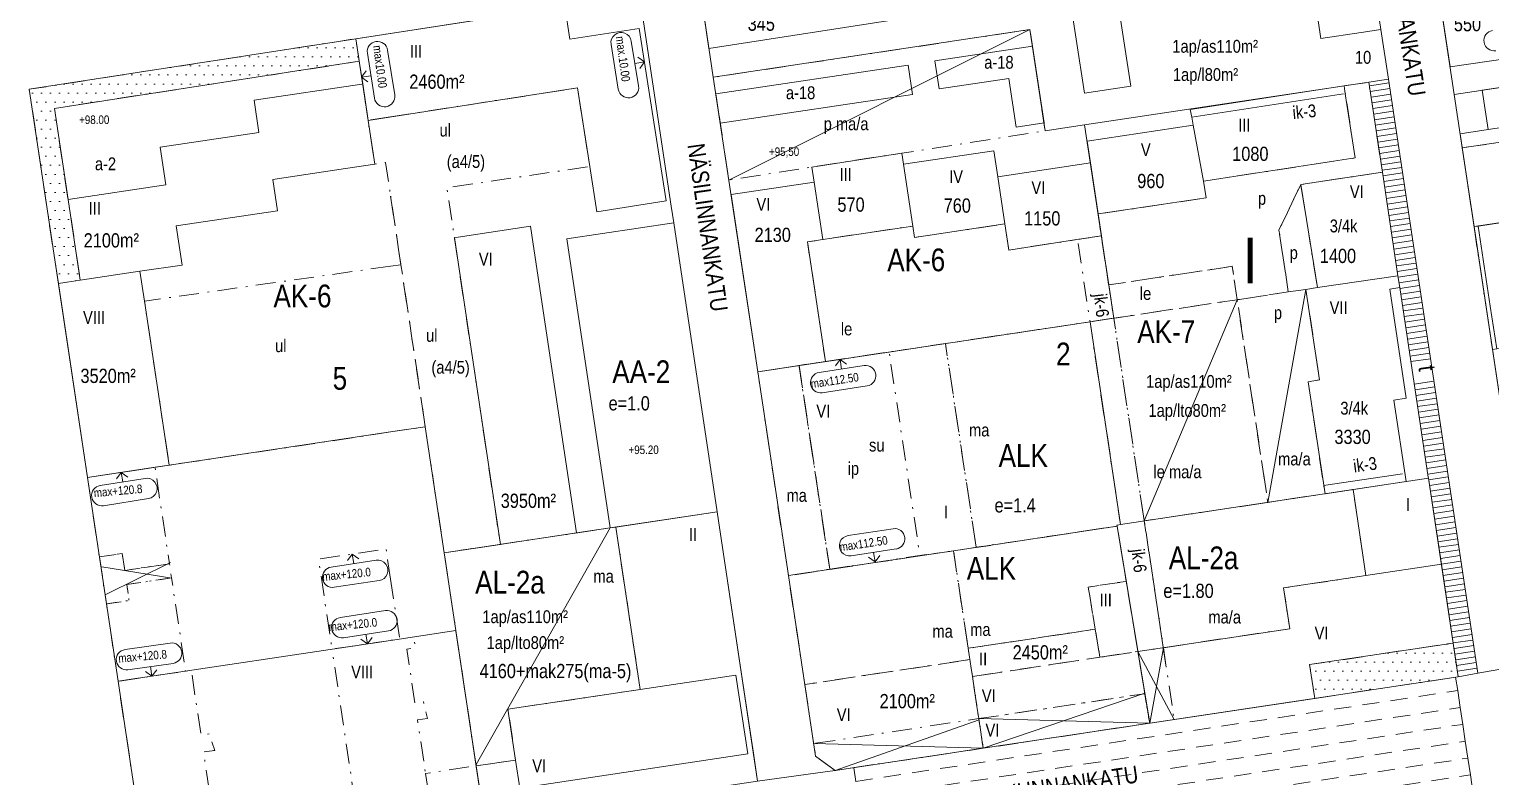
# Model space of a CAD drawing. Header units: metres. Extents: x 24485995 to 24488038, y 6819999 to 6822001.
# Drawn here: x 24486758.3 to 24487015, y 6821278.4 to 6821409.8 of the extents above; entities that cross this region are included whole.
import ezdxf

# ---------------------------------------------------------------- set-up
doc = ezdxf.new("R2010")
doc.units = ezdxf.units.M
for name, pattern in [('k10020', [0]), ('k10040', [10.3, 3.5, -1.5, 0.3, -1.5, 3.5]), ('k10050', [8, 3, -2, 3]), ('K10271', [0]), ('k10400', [0]), ('k10630.1', [0])]:
    doc.linetypes.add(name, pattern=pattern)
for name, color, linetype, lineweight in [('AK_AsemakaavaTeksti_Kadun_puistonnimi', 7, 'Continuous', 0), ('AK_AsemakaavaTeksti_Kaupunginosan_nimi', 7, 'Continuous', 0), ('AK_AsemakaavaTeksti_Korttelinumero', 7, 'Continuous', 0), ('AK_AsemakaavaViiva_Kaupunginosan_raja', 7, 'Continuous', 0), ('AK_Kaavamerkinta_Kayttotarkoitusalue', 7, 'Continuous', 0), ('AK_KayttotarkoitusViiva', 7, 'Continuous', 0), ('AK_LiikennointiTeksti_Autopaikkamerkinta_m2', 7, 'Continuous', 0), ('AK_LiikennointiViiva_Ajoneuvoliittymakielto', 7, 'Continuous', 0), ('AK_LiikennointiViiva_Polkuviivoitus', 7, 'Continuous', 0), ('AK_MuuAsemakaavaTeksti_Alueenosan_kayttotarkoitus', 7, 'Continuous', 0), ('AK_MuuAsemakaavaTeksti_Erityismaarays', 7, 'Continuous', 0), ('AK_MuuAsemakaavaViiva_alueenosan_raja', 7, 'Continuous', 0), ('AK_MuuAsemakaavaViiva_Ohj_alueenosan_raja', 7, 'Continuous', 0), ('AK_Poistettava_merkintä', 7, 'Continuous', 0), ('AK_RakennusalaTeksti_Kerrosala_tai_luku', 7, 'Continuous', 0), ('AK_RakennusalaTeksti_Rakennusoikeus', 7, 'Continuous', 0), ('AK_RakennusalaTeksti_Tehokkuusluku', 7, 'Continuous', 0), ('AK_RakennusalaViiva_Maanalaisen_tilan_viiva', 7, 'Continuous', 0), ('AK_RakennusalaViiva_Rakennusalan_raja__I_', 7, 'Continuous', 0), ('AK_RakentaminenTeksti_Korkeusmerkinta', 7, 'Continuous', 0), ('AK_RakentaminenTeksti_Korkeusmerkinta_ja_soikio_ja_nuoli', 7, 'Continuous', 0), ('AK_RakentaminenTeksti_Rakentamismaarays', 7, 'Continuous', 0), ('AK_RakentaminenViiva_dB_yms_aaltoviiva', 7, 'Continuous', 0), ('AK_RakentaminenViiva_Kulkuaukko', 7, 'Continuous', 0), ('AK_Tontti_Sitova', 7, 'Continuous', 0), ('AK_Tonttinumero', 7, 'Continuous', 0), ('AK_YmparistoAlue_Istutettava_alue', 7, 'Continuous', 0), ('AK_YmparistoViiva_Aita', 7, 'Continuous', 0)]:
    doc.layers.add(name, color=color, linetype=linetype, lineweight=lineweight)
doc.styles.add('ArialNarrow', font='ARIALN.TTF')

msp = doc.modelspace()

# ---------------------------------------------------------------- hatches: boundary and pattern name
at = {"layer": 'AK_YmparistoAlue_Istutettava_alue', "linetype": 'Continuous', "lineweight": 0}
h = msp.add_hatch(dxfattribs=at)
h.set_pattern_fill('DOTS', style=0)
h.paths.add_polyline_path([(24486767.27, 6821365.73), (24486765.15, 6821379.88), (24486762.74, 6821395.91), (24486816.29, 6821404.18), (24486815.68, 6821408.14), (24486758.32, 6821399.27), (24486758.91, 6821395.31), (24486762.99, 6821368.12), (24486763.43, 6821365.16)], flags=0)
h = msp.add_hatch(dxfattribs=at)
h.set_pattern_fill('DOTS', style=0)
h.paths.add_polyline_path([(24487009.31, 6821296.03), (24487008.42, 6821301.95), (24486995.17, 6821299.96), (24486983.2, 6821298.15), (24486984.09, 6821292.23), (24486985.52, 6821292.45), (24487008.85, 6821295.96)], flags=0)

# ---------------------------------------------------------------- linework, layer by layer
at = {"layer": 'AK_AsemakaavaViiva_Kaupunginosan_raja', "linetype": 'k10020', "lineweight": 9, "flags": 128}
for points in [[(24486955.11, 6821287.87), (24487009.31, 6821296.02), (24487012.75, 6821296.63), (24487028.52, 6821299.4)], [(24486955.11, 6821287.87), (24486925.87, 6821283.46)], [(24486925.87, 6821283.46), (24486899.85, 6821279.55)], [(24486886.25, 6821277.67), (24486896.83, 6821279.13)], [(24486896.83, 6821279.13), (24486899.85, 6821279.55)]]:
    msp.add_lwpolyline(points, dxfattribs=at)
at = {"layer": 'AK_KayttotarkoitusViiva', "linetype": 'Continuous', "lineweight": 20, "flags": 128}
for points in [[(24487008.58, 6821398.36), (24487002.51, 6821438.77)], [(24486997.06, 6821401.03), (24486995.74, 6821409.77), (24486991.91, 6821435.28)], [(24486768.55, 6821331.05), (24486762.99, 6821368.12), (24486758.32, 6821399.26), (24486815.68, 6821408.14), (24486821.79, 6821409.08), (24486865.52, 6821415.84), (24486871.09, 6821378.75), (24486871.53, 6821375.78)], [(24486876.08, 6821417.3), (24486878.47, 6821401.38)], [(24487084.18, 6821414.47), (24487038.67, 6821407.74), (24487039.41, 6821402.99), (24487008.58, 6821398.36)], [(24486943.69, 6821393), (24486936.76, 6821391.95), (24486934.09, 6821409.75), (24486878.47, 6821401.38)], [(24486878.47, 6821401.38), (24486886.27, 6821349.61)], [(24486993.6, 6821400.51), (24486943.69, 6821393)], [(24486997.06, 6821401.03), (24486993.6, 6821400.51)], [(24486993.6, 6821400.51), (24486995.98, 6821384.69), (24486998.72, 6821366.46), (24486998.92, 6821365.08), (24486999.03, 6821364.41), (24487004.03, 6821331.11), (24487004.06, 6821330.92)], [(24487012.75, 6821296.63), (24486997.06, 6821401.03)], [(24487028.52, 6821299.4), (24487022.84, 6821303.57), (24487014.19, 6821361.05), (24487008.58, 6821398.36)], [(24486943.69, 6821393), (24486948.8, 6821359.03), (24486944.63, 6821358.4)], [(24486871.53, 6821375.78), (24486852.74, 6821372.96), (24486860.36, 6821322.18)], [(24486871.53, 6821375.78), (24486879.15, 6821325)], [(24486886.27, 6821349.61), (24486944.63, 6821358.4)], [(24486944.63, 6821358.4), (24486949.99, 6821322.78)], [(24486891.66, 6821313.8), (24486886.27, 6821349.61)], [(24486768.55, 6821331.05), (24486821.79, 6821339.04), (24486827.87, 6821339.95), (24486831.2, 6821317.81)], [(24486773.92, 6821295.23), (24486768.55, 6821331.05)], [(24487004.06, 6821330.92), (24486949.99, 6821322.78)], [(24487004.06, 6821330.92), (24487009.31, 6821296.02)], [(24486838.3, 6821270.48), (24486886.25, 6821277.67), (24486879.15, 6821325)], [(24486879.15, 6821325), (24486860.36, 6821322.18)], [(24486949.99, 6821322.78), (24486949.38, 6821322.69), (24486949.41, 6821322.49)], [(24486860.36, 6821322.18), (24486831.2, 6821317.81)], [(24486891.66, 6821313.8), (24486920.65, 6821318.16), (24486949.41, 6821322.49)], [(24486949.41, 6821322.49), (24486955.11, 6821287.87)], [(24486833.25, 6821304.13), (24486831.2, 6821317.81)], [(24486891.66, 6821313.8), (24486896.43, 6821282.07), (24486899.85, 6821279.55), (24486925.87, 6821283.46), (24486955.11, 6821287.87)], [(24486773.92, 6821295.23), (24486821.79, 6821302.41), (24486833.25, 6821304.13)], [(24486838.3, 6821270.48), (24486833.25, 6821304.13)], [(24486773.92, 6821295.23), (24486778.97, 6821261.58), (24486821.79, 6821268), (24486838.3, 6821270.48)], [(24486955.11, 6821287.87), (24487009.31, 6821296.02)], [(24487009.31, 6821296.02), (24487012.75, 6821296.63)]]:
    msp.add_lwpolyline(points, dxfattribs=at)
at = {"layer": 'AK_LiikennointiViiva_Ajoneuvoliittymakielto', "linetype": 'k10630.1', "lineweight": 5, "flags": 128}
msp.add_lwpolyline([(24487009.63, 6821391.44), (24487022.84, 6821303.57), (24487028.52, 6821299.4)], dxfattribs=at)
at = {"layer": 'AK_LiikennointiViiva_Polkuviivoitus', "linetype": 'Continuous', "lineweight": 0, "flags": 128}
for points in [[(24486993.7, 6821399.86), (24486997.16, 6821400.38)], [(24486993.84, 6821398.87), (24486997.3, 6821399.39)], [(24486993.99, 6821397.88), (24486997.45, 6821398.4)], [(24486994.14, 6821396.89), (24486997.6, 6821397.41)], [(24486994.29, 6821395.9), (24486997.75, 6821396.42)], [(24486994.44, 6821394.91), (24486997.9, 6821395.43)], [(24486994.59, 6821393.92), (24486998.05, 6821394.44)], [(24486994.74, 6821392.94), (24486998.2, 6821393.46)], [(24486994.89, 6821391.95), (24486998.35, 6821392.47)], [(24486995.03, 6821390.96), (24486998.49, 6821391.48)], [(24486995.18, 6821389.97), (24486998.64, 6821390.49)], [(24486995.33, 6821388.98), (24486998.79, 6821389.5)], [(24486995.48, 6821387.99), (24486998.94, 6821388.51)], [(24486995.63, 6821387), (24486999.09, 6821387.52)], [(24486995.78, 6821386.01), (24486999.24, 6821386.53)], [(24486995.93, 6821385.02), (24486999.39, 6821385.54)], [(24486996.08, 6821384.04), (24486999.54, 6821384.56)], [(24486996.22, 6821383.05), (24486999.68, 6821383.57)], [(24486996.37, 6821382.06), (24486999.83, 6821382.58)], [(24486996.52, 6821381.07), (24486999.98, 6821381.59)], [(24486996.67, 6821380.08), (24487000.13, 6821380.6)], [(24486996.82, 6821379.09), (24487000.28, 6821379.61)], [(24486996.97, 6821378.1), (24487000.43, 6821378.62)], [(24486997.12, 6821377.11), (24487000.58, 6821377.63)], [(24486997.26, 6821376.12), (24487000.72, 6821376.64)], [(24486997.41, 6821375.14), (24487000.87, 6821375.66)], [(24486997.56, 6821374.15), (24487001.02, 6821374.67)], [(24486997.71, 6821373.16), (24487001.17, 6821373.68)], [(24486997.86, 6821372.17), (24487001.32, 6821372.69)], [(24486998.01, 6821371.18), (24487001.47, 6821371.7)], [(24486998.16, 6821370.19), (24487001.62, 6821370.71)], [(24486998.31, 6821369.2), (24487001.77, 6821369.72)], [(24486998.45, 6821368.21), (24487001.91, 6821368.73)], [(24486998.6, 6821367.22), (24487002.06, 6821367.74)], [(24486998.75, 6821366.24), (24487002.21, 6821366.76)], [(24486998.9, 6821365.25), (24487002.36, 6821365.77)], [(24486999.05, 6821364.26), (24487002.51, 6821364.78)], [(24486999.2, 6821363.27), (24487002.66, 6821363.79)], [(24486999.35, 6821362.28), (24487002.81, 6821362.8)], [(24486999.5, 6821361.29), (24487002.95, 6821361.81)], [(24486999.64, 6821360.3), (24487003.1, 6821360.82)], [(24486999.79, 6821359.31), (24487003.25, 6821359.83)], [(24486999.94, 6821358.32), (24487003.4, 6821358.84)], [(24487000.09, 6821357.34), (24487003.55, 6821357.86)], [(24487000.24, 6821356.35), (24487003.7, 6821356.87)], [(24487000.39, 6821355.36), (24487003.85, 6821355.88)], [(24487000.54, 6821354.37), (24487004, 6821354.89)], [(24487000.68, 6821353.38), (24487004.14, 6821353.9)], [(24487000.83, 6821352.39), (24487004.29, 6821352.91)], [(24487000.98, 6821351.4), (24487004.44, 6821351.92)], [(24487001.58, 6821347.45), (24487005.04, 6821347.97)], [(24487001.73, 6821346.46), (24487005.19, 6821346.98)], [(24487001.87, 6821345.47), (24487005.33, 6821345.99)], [(24487002.02, 6821344.48), (24487005.48, 6821345)], [(24487002.17, 6821343.49), (24487005.63, 6821344.01)], [(24487002.32, 6821342.5), (24487005.78, 6821343.02)], [(24487002.47, 6821341.51), (24487005.93, 6821342.03)], [(24487002.62, 6821340.52), (24487006.08, 6821341.04)], [(24487002.77, 6821339.54), (24487006.23, 6821340.06)], [(24487002.92, 6821338.55), (24487006.37, 6821339.07)], [(24487003.06, 6821337.56), (24487006.52, 6821338.08)], [(24487003.21, 6821336.57), (24487006.67, 6821337.09)], [(24487003.36, 6821335.58), (24487006.82, 6821336.1)], [(24487003.51, 6821334.59), (24487006.97, 6821335.11)], [(24487003.66, 6821333.6), (24487007.12, 6821334.12)], [(24487003.81, 6821332.61), (24487007.27, 6821333.13)], [(24487003.96, 6821331.62), (24487007.42, 6821332.14)], [(24487004.1, 6821330.63), (24487007.56, 6821331.16)], [(24487004.25, 6821329.65), (24487007.71, 6821330.17)], [(24487004.4, 6821328.66), (24487007.86, 6821329.18)], [(24487004.55, 6821327.67), (24487008.01, 6821328.19)], [(24487004.7, 6821326.68), (24487008.16, 6821327.2)], [(24487004.85, 6821325.69), (24487008.31, 6821326.21)], [(24487005, 6821324.7), (24487008.46, 6821325.22)], [(24487005.15, 6821323.71), (24487008.6, 6821324.23)], [(24487005.29, 6821322.72), (24487008.75, 6821323.24)], [(24487005.44, 6821321.74), (24487008.9, 6821322.26)], [(24487005.59, 6821320.75), (24487009.05, 6821321.27)], [(24487005.74, 6821319.76), (24487009.2, 6821320.28)], [(24487005.89, 6821318.77), (24487009.35, 6821319.29)], [(24487006.04, 6821317.78), (24487009.5, 6821318.3)], [(24487006.19, 6821316.79), (24487009.65, 6821317.31)], [(24487006.34, 6821315.8), (24487009.79, 6821316.32)], [(24487006.48, 6821314.81), (24487009.94, 6821315.33)], [(24487006.63, 6821313.82), (24487010.09, 6821314.34)], [(24487006.78, 6821312.84), (24487010.24, 6821313.36)], [(24487006.93, 6821311.85), (24487010.39, 6821312.37)], [(24487007.08, 6821310.86), (24487010.54, 6821311.38)], [(24487007.23, 6821309.87), (24487010.69, 6821310.39)], [(24487007.38, 6821308.88), (24487010.83, 6821309.4)], [(24487007.53, 6821307.89), (24487010.98, 6821308.41)], [(24487007.67, 6821306.9), (24487011.13, 6821307.42)], [(24487007.82, 6821305.91), (24487011.28, 6821306.43)], [(24487007.97, 6821304.92), (24487011.43, 6821305.44)], [(24487008.12, 6821303.94), (24487011.58, 6821304.45)], [(24487008.27, 6821302.95), (24487011.73, 6821303.47)], [(24487008.42, 6821301.96), (24487011.88, 6821302.48)], [(24487008.57, 6821300.97), (24487012.02, 6821301.49)], [(24487008.72, 6821299.98), (24487012.17, 6821300.5)], [(24487008.86, 6821298.99), (24487012.32, 6821299.51)], [(24487009.01, 6821298), (24487012.47, 6821298.52)], [(24487009.16, 6821297.01), (24487012.62, 6821297.53)]]:
    msp.add_lwpolyline(points, dxfattribs=at)
at = {"layer": 'AK_MuuAsemakaavaViiva_alueenosan_raja', "linetype": 'k10040', "lineweight": 5, "flags": 128}
for points in [[(24486763.43, 6821365.16), (24486762.99, 6821368.12), (24486760.65, 6821383.69), (24486758.32, 6821399.26), (24486787, 6821403.7), (24486815.68, 6821408.14), (24486816.29, 6821404.18), (24486789.52, 6821400.04), (24486762.74, 6821395.9), (24486765.15, 6821379.88), (24486767.27, 6821365.73), (24486763.43, 6821365.16)], [(24486815.68, 6821408.14), (24486821.79, 6821409.08)], [(24486878.47, 6821401.38), (24486881.19, 6821383.31), (24486895.8, 6821385.6), (24486911.58, 6821388.03), (24486936.76, 6821391.95), (24486934.09, 6821409.75), (24486878.47, 6821401.38)], [(24486816.29, 6821404.18), (24486816.89, 6821400.21)], [(24486816.89, 6821400.21), (24486817.78, 6821394.21)], [(24486947.92, 6821364.89), (24486946.62, 6821373.51), (24486946.04, 6821377.35), (24486965.03, 6821380.19), (24486964.59, 6821383.13), (24486991.19, 6821387.2), (24486989.26, 6821399.86), (24486993.6, 6821400.51), (24486995.98, 6821384.69), (24486981.64, 6821382.53), (24486977.82, 6821374.51), (24486979.46, 6821363.64), (24486970.49, 6821362.29), (24486969.61, 6821368.15), (24486947.92, 6821364.89)], [(24486821.79, 6821394.41), (24486845.43, 6821398.08), (24486854.63, 6821399.51), (24486856.77, 6821385.7), (24486850.96, 6821384.83), (24486841.32, 6821383.39), (24486831.68, 6821381.94), (24486835.13, 6821358.93), (24486837.27, 6821344.68), (24486841.07, 6821319.29), (24486831.2, 6821317.81), (24486827.87, 6821339.95), (24486823.6, 6821368.44), (24486823.2, 6821371.09), (24486821.8, 6821380.46)], [(24486817.78, 6821394.21), (24486817.84, 6821393.8)], [(24486821.79, 6821394.41), (24486817.84, 6821393.8)], [(24486821.79, 6821394.41), (24486817.84, 6821393.8), (24486818.99, 6821386.1), (24486820.91, 6821386.39), (24486821.8, 6821380.46)], [(24486821.75, 6821394.41), (24486821.79, 6821394.41)], [(24487010, 6821388.96), (24487011.04, 6821382.04), (24487012.08, 6821375.12), (24487022.34, 6821376.66), (24487031.86, 6821378.09), (24487037.3, 6821378.91), (24487036.25, 6821385.83), (24487035.21, 6821392.75), (24487029.77, 6821391.94), (24487018.9, 6821390.3), (24487010, 6821388.96)], [(24486856.78, 6821385.67), (24486856.77, 6821385.7)], [(24486979.46, 6821363.64), (24486977.82, 6821374.51), (24486981.64, 6821382.53), (24486984.59, 6821364.41), (24486979.46, 6821363.64)], [(24486898.17, 6821351.41), (24486909.35, 6821353.09), (24486919.24, 6821354.58), (24486944.63, 6821358.4), (24486948.8, 6821359.03), (24486947.92, 6821364.89), (24486946.62, 6821373.51), (24486943.16, 6821372.98), (24486942.91, 6821372.94), (24486942.67, 6821372.91), (24486930.35, 6821370.99), (24486929.66, 6821375.6), (24486913.8, 6821373.22), (24486913.5, 6821375.23), (24486897.71, 6821372.85), (24486895.01, 6821372.45), (24486898.17, 6821351.41)], [(24487012.82, 6821375.23), (24487012.08, 6821375.12)], [(24487012.08, 6821375.12), (24487014.19, 6821361.05), (24487015.33, 6821353.51)], [(24486955.17, 6821287.87), (24486959.41, 6821288.51), (24486954.16, 6821323.41), (24486948.8, 6821359.03), (24486946.62, 6821373.51), (24486942.45, 6821372.87), (24486944.63, 6821358.4), (24486949.99, 6821322.78), (24486949.38, 6821322.69), (24486949.41, 6821322.49), (24486955.11, 6821287.87), (24486955.17, 6821287.87)], [(24486821.79, 6821368.19), (24486800.18, 6821365.11), (24486778.56, 6821362.03), (24486780.73, 6821347.62), (24486782.89, 6821333.2), (24486798.21, 6821335.5), (24486821.79, 6821339.04)], [(24486821.79, 6821368.19), (24486823.6, 6821368.44), (24486825.54, 6821355.52), (24486827.87, 6821339.95), (24486821.79, 6821339.04)], [(24486821.79, 6821368.19), (24486823.6, 6821368.44)], [(24486970.49, 6821362.29), (24486969.61, 6821368.15), (24486947.92, 6821364.89), (24486948.8, 6821359.03), (24486970.49, 6821362.29)], [(24486982.55, 6821364.1), (24486979.46, 6821363.64), (24486970.49, 6821362.29), (24486975.86, 6821326.67), (24486985.91, 6821328.19), (24486982.93, 6821347.88), (24486984.94, 6821348.18), (24486982.55, 6821364.1)], [(24486970.49, 6821362.29), (24486948.8, 6821359.03), (24486954.16, 6821323.41), (24486975.86, 6821326.67), (24486970.49, 6821362.29)], [(24486924.63, 6821318.81), (24486921.93, 6821336.7), (24486919.24, 6821354.58), (24486931.94, 6821356.49), (24486944.63, 6821358.4), (24486947.31, 6821340.59), (24486949.99, 6821322.78), (24486949.38, 6821322.69), (24486949.41, 6821322.49), (24486942.22, 6821321.41), (24486929.83, 6821319.53), (24486924.63, 6821318.81)], [(24486898.92, 6821314.94), (24486906.15, 6821315.98), (24486914.74, 6821317.33), (24486920.65, 6821318.16), (24486924.63, 6821318.76), (24486921.93, 6821336.7), (24486919.24, 6821354.58), (24486914.3, 6821353.83), (24486909.35, 6821353.09), (24486900.97, 6821351.83), (24486898.17, 6821351.41), (24486893.53, 6821350.71), (24486894.88, 6821341.77), (24486896.22, 6821332.83), (24486897.57, 6821323.89), (24486898.92, 6821314.94)], [(24486919.24, 6821354.58), (24486909.35, 6821353.09)], [(24486898.92, 6821314.94), (24486896.22, 6821332.83), (24486893.53, 6821350.71), (24486893.5, 6821350.75), (24486898.17, 6821351.41), (24486903.76, 6821352.25), (24486909.35, 6821353.09), (24486912.05, 6821335.21), (24486914.75, 6821317.27), (24486906.15, 6821315.98), (24486898.92, 6821314.94)], [(24486898.17, 6821351.41), (24486893.53, 6821350.71)], [(24486909.35, 6821353.09), (24486898.17, 6821351.41)], [(24486891.66, 6821313.8), (24486898.92, 6821314.94), (24486896.22, 6821332.83), (24486893.53, 6821350.71), (24486889.9, 6821350.16), (24486886.27, 6821349.61), (24486888.96, 6821331.71), (24486891.66, 6821313.8)], [(24486782.89, 6821333.2), (24486780.42, 6821332.83)], [(24486768.55, 6821331.05), (24486770.64, 6821317.09), (24486774.64, 6821317.68), (24486775.08, 6821314.71), (24486782.95, 6821315.87), (24486780.42, 6821332.83), (24486768.55, 6821331.05)], [(24486957.51, 6821301.13), (24486979.7, 6821304.46), (24486978.63, 6821311.63), (24486993.09, 6821313.8), (24486990.83, 6821328.93), (24486954.16, 6821323.41), (24486957.51, 6821301.13)], [(24486836.81, 6821280.37), (24486833.25, 6821304.13), (24486831.2, 6821317.81), (24486845.78, 6821320), (24486860.36, 6821322.18), (24486861.35, 6821322.33), (24486863.13, 6821310.45), (24486864.35, 6821302.29), (24486865.63, 6821293.79), (24486854.01, 6821292.05), (24486842.4, 6821290.31), (24486843.74, 6821281.35), (24486840.28, 6821280.86), (24486836.81, 6821280.37)], [(24486923.23, 6821301.02), (24486921.94, 6821309.59), (24486920.65, 6821318.16), (24486924.62, 6821318.73), (24486935.03, 6821320.33), (24486949.41, 6821322.49), (24486949.37, 6821322.45), (24486949.41, 6821322.49), (24486951, 6821312.79), (24486944.33, 6821311.78), (24486945.55, 6821304.38), (24486934.39, 6821302.7), (24486923.23, 6821301.02)], [(24486770.64, 6821317.09), (24486771.24, 6821313.14), (24486771.88, 6821308.84), (24486773.93, 6821309.14), (24486775.85, 6821309.42), (24486775.44, 6821312.24), (24486779.37, 6821312.81), (24486783.31, 6821313.39), (24486782.95, 6821315.87), (24486779.01, 6821315.29), (24486775.08, 6821314.71), (24486774.64, 6821317.68), (24486772.64, 6821317.38), (24486770.64, 6821317.09)], [(24486821.79, 6821313.15), (24486820.99, 6821318.47), (24486809.13, 6821316.69), (24486811.5, 6821300.87), (24486821.79, 6821302.41)], [(24486894.54, 6821294.67), (24486893.1, 6821304.23), (24486891.66, 6821313.8), (24486898.92, 6821314.89), (24486914.75, 6821317.27), (24486920.65, 6821318.16), (24486923.23, 6821301.02), (24486923.53, 6821299.04), (24486909.25, 6821296.88), (24486894.54, 6821294.67)], [(24486914.75, 6821317.27), (24486920.65, 6821318.16)], [(24486924.63, 6821318.81), (24486924.63, 6821318.76)], [(24486898.92, 6821314.89), (24486914.75, 6821317.27)], [(24486914.74, 6821317.33), (24486914.75, 6821317.27)], [(24486773.92, 6821295.23), (24486785.79, 6821297.01), (24486783.31, 6821313.39), (24486775.44, 6821312.24), (24486775.85, 6821309.42), (24486772.01, 6821308.86), (24486771.88, 6821308.84), (24486773.92, 6821295.23)], [(24486821.79, 6821313.15), (24486823.37, 6821302.65), (24486821.79, 6821302.41)], [(24486898.92, 6821314.94), (24486898.92, 6821314.89)], [(24486946.36, 6821299.45), (24486953.04, 6821300.46), (24486951, 6821312.79), (24486949.38, 6821312.54), (24486944.5, 6821311.81), (24486944.33, 6821311.78), (24486945.55, 6821304.38), (24486946.36, 6821299.45)], [(24486821.79, 6821302.41), (24486811.5, 6821300.87), (24486815.7, 6821272.9), (24486821.79, 6821273.88)], [(24486821.79, 6821302.41), (24486825.84, 6821303.02), (24486826.12, 6821301.11), (24486824.64, 6821300.89), (24486826.07, 6821291.4), (24486827.55, 6821291.62), (24486828.24, 6821288.69), (24486826.51, 6821288.43), (24486828.55, 6821274.83), (24486819.61, 6821273.57)], [(24486923.98, 6821296.07), (24486946.36, 6821299.45), (24486945.55, 6821304.38), (24486934.39, 6821302.7), (24486923.23, 6821301.02), (24486923.53, 6821299.04), (24486923.98, 6821296.07)], [(24486923.23, 6821301.02), (24486923.98, 6821296.07), (24486925.09, 6821288.66), (24486925.87, 6821283.46), (24486940.49, 6821285.66), (24486955.11, 6821287.87), (24486954.26, 6821293.05), (24486953.31, 6821298.83), (24486953.04, 6821300.46), (24486949.7, 6821299.95), (24486946.36, 6821299.45), (24486945.55, 6821304.38), (24486934.39, 6821302.7), (24486923.23, 6821301.02)], [(24486925.09, 6821288.66), (24486932.38, 6821289.75), (24486939.67, 6821290.85), (24486946.97, 6821291.95), (24486954.26, 6821293.05), (24486953.31, 6821298.83), (24486953.04, 6821300.46), (24486949.7, 6821299.95), (24486946.36, 6821299.45), (24486935.17, 6821297.76), (24486923.98, 6821296.07), (24486924.53, 6821292.36), (24486925.09, 6821288.66)], [(24486955.17, 6821287.87), (24486959.41, 6821288.51), (24486957.51, 6821301.13), (24486953.04, 6821300.46), (24486954.99, 6821288.61), (24486955.17, 6821287.87)], [(24486953.04, 6821300.46), (24486954.26, 6821293.05)], [(24486984.12, 6821292.23), (24487009.31, 6821296.02), (24487008.42, 6821301.95), (24486983.2, 6821298.15), (24486984.12, 6821292.23)], [(24486790.94, 6821269.44), (24486790.34, 6821273.4), (24486788.93, 6821282.79), (24486790.42, 6821283.01), (24486790.67, 6821283.05), (24486790.91, 6821283.09), (24486789.97, 6821285.98), (24486788.49, 6821285.76), (24486786.78, 6821297.16), (24486785.79, 6821297.01), (24486773.92, 6821295.23), (24486777.49, 6821271.47), (24486778.08, 6821267.51), (24486778.12, 6821267.26), (24486780.1, 6821267.56), (24486790.97, 6821269.19), (24486790.94, 6821269.44)], [(24486894.54, 6821294.67), (24486895.32, 6821289.47), (24486896.1, 6821284.28), (24486896.43, 6821282.07), (24486899.85, 6821279.55), (24486912.86, 6821281.51), (24486925.87, 6821283.46), (24486925.09, 6821288.66), (24486923.98, 6821296.07), (24486923.53, 6821299.04), (24486913.15, 6821297.47), (24486894.54, 6821294.67)], [(24486925.87, 6821283.46), (24486940.49, 6821285.66), (24486955.11, 6821287.87), (24486954.26, 6821293.05), (24486939.67, 6821290.85), (24486925.09, 6821288.66), (24486925.87, 6821283.46)], [(24486899.85, 6821279.55), (24486896.43, 6821282.07), (24486896.1, 6821284.28), (24486910.6, 6821286.47), (24486925.09, 6821288.66), (24486925.48, 6821286.06), (24486925.87, 6821283.46), (24486919.37, 6821282.48), (24486912.86, 6821281.51), (24486899.85, 6821279.55)], [(24486823.42, 6821274.11), (24486828.55, 6821274.83), (24486827.92, 6821279.03), (24486836.81, 6821280.37), (24486838.3, 6821270.48), (24486821.79, 6821268)], [(24486838.3, 6821270.48), (24486837.55, 6821275.42), (24486837.44, 6821276.16), (24486836.81, 6821280.37)]]:
    msp.add_lwpolyline(points, dxfattribs=at)
at = {"layer": 'AK_MuuAsemakaavaViiva_Ohj_alueenosan_raja', "linetype": 'k10050', "lineweight": 5, "flags": 128}
for points in [[(24486903.48, 6821277.64), (24487009.21, 6821293.59)], [(24486903.93, 6821274.68), (24487009.65, 6821290.62)], [(24486904.38, 6821271.71), (24487010.1, 6821287.66)], [(24486960.06, 6821277.08), (24487010.55, 6821284.69)], [(24486965.52, 6821274.86), (24487010.99, 6821281.72)], [(24486905.72, 6821262.81), (24487011.44, 6821278.76)]]:
    msp.add_lwpolyline(points, dxfattribs=at)
at = {"layer": 'AK_Poistettava_merkintä', "linetype": 'k10040', "lineweight": 0, "flags": 128}
for points in [[(24486815.68, 6821408.14), (24486816.29, 6821404.18)], [(24486821.79, 6821380.48), (24486823.2, 6821371.09)], [(24486823.6, 6821368.44), (24486823.2, 6821371.09)], [(24486948.8, 6821359.03), (24486948.8, 6821359.04)], [(24486945.09, 6821358.47), (24486944.63, 6821358.4)], [(24486821.79, 6821339.04), (24486817.99, 6821338.47), (24486806.13, 6821336.69), (24486792.28, 6821334.61), (24486782.89, 6821333.2)], [(24486949.99, 6821322.78), (24486949.37, 6821322.69), (24486949.41, 6821322.49)], [(24486949.99, 6821322.78), (24486949.78, 6821324.19)], [(24486894.54, 6821294.67), (24486891.66, 6821313.8)]]:
    msp.add_lwpolyline(points, dxfattribs=at)
at = {"layer": 'AK_Poistettava_merkintä', "linetype": 'k10050', "lineweight": 0, "flags": 128}
for points in [[(24487009.21, 6821293.59), (24487008.85, 6821295.95)], [(24487009.21, 6821293.59), (24487009.65, 6821290.62)], [(24487009.65, 6821290.62), (24487010.1, 6821287.66)], [(24487010.1, 6821287.66), (24487010.55, 6821284.69)], [(24487010.55, 6821284.69), (24487010.99, 6821281.72)], [(24487010.99, 6821281.72), (24487011.44, 6821278.76)], [(24486903.48, 6821277.64), (24486903.12, 6821280.04)], [(24487011.44, 6821278.76), (24487011.89, 6821275.79)]]:
    msp.add_lwpolyline(points, dxfattribs=at)
at = {"layer": 'AK_RakennusalaViiva_Maanalaisen_tilan_viiva', "linetype": 'Continuous', "lineweight": 5, "flags": 128}
for points in [[(24486881.19, 6821383.31), (24486934.09, 6821409.75)], [(24486975.86, 6821326.67), (24486982.55, 6821364.1)], [(24486954.16, 6821323.41), (24486970.49, 6821362.29)], [(24486860.36, 6821322.18), (24486836.82, 6821280.63)]]:
    msp.add_lwpolyline(points, dxfattribs=at)
at = {"layer": 'AK_RakennusalaViiva_Rakennusalan_raja__I_', "linetype": 'K10271', "lineweight": 9, "flags": 128}
for points in [[(24486943.65, 6821398.58), (24486951.8, 6821399.83), (24486949.48, 6821415.04), (24486983.38, 6821420.3), (24486985.2, 6821408.18), (24486992.28, 6821409.25), (24486995.74, 6821409.77), (24486991.91, 6821435.28), (24486990.19, 6821435.02), (24486939.29, 6821427.12), (24486943.65, 6821398.58)], [(24486876.08, 6821417.3), (24486877.71, 6821406.43), (24486911.36, 6821411.65), (24486911.21, 6821412.64), (24486909.67, 6821422.52), (24486876.08, 6821417.3)], [(24487005.76, 6821417.12), (24487007.86, 6821403.18), (24487027.64, 6821406.1), (24487027.64, 6821406.17), (24487026.69, 6821412.48), (24487025.53, 6821420.17), (24487005.76, 6821417.12)], [(24487028.36, 6821401.33), (24487029.4, 6821394.41), (24487020.78, 6821393.11), (24487014.57, 6821392.18), (24487009.62, 6821391.44), (24487010, 6821388.96), (24487019.89, 6821390.45), (24487035.21, 6821392.75), (24487041.15, 6821393.65), (24487051.03, 6821395.18), (24487074.93, 6821398.87), (24487087.79, 6821400.77), (24487090.53, 6821383.01), (24487094.12, 6821359.64), (24487097.32, 6821338.84), (24487099.37, 6821325.55), (24487110.93, 6821327.35), (24487107.22, 6821351.47), (24487102.57, 6821381.63), (24487097.22, 6821416.4), (24487084.18, 6821414.47), (24487080.37, 6821413.91), (24487055.64, 6821410.25), (24487038.67, 6821407.74), (24487039.41, 6821402.99), (24487028.36, 6821401.33)], [(24486815.68, 6821408.14), (24486817.84, 6821393.8), (24486854.62, 6821399.51), (24486856.77, 6821385.7), (24486858.01, 6821377.75), (24486870.17, 6821379.63), (24486865.46, 6821409.97), (24486853.28, 6821408.08), (24486852.39, 6821413.83), (24486815.68, 6821408.14)], [(24486918.11, 6821399.32), (24486930.4, 6821401.17), (24486931.69, 6821392.62), (24486936.55, 6821393.35), (24486934.52, 6821406.86), (24486917.36, 6821404.27), (24486918.11, 6821399.32)], [(24486816.29, 6821404.18), (24486762.74, 6821395.9), (24486765.15, 6821379.88), (24486782.33, 6821382.46), (24486781.34, 6821389.09), (24486798.67, 6821391.69), (24486797.82, 6821397.35), (24486816.75, 6821400.19), (24486816.89, 6821400.21), (24486816.29, 6821404.18)], [(24486879.69, 6821393.28), (24486913.47, 6821398.37), (24486912.7, 6821403.52), (24486878.92, 6821398.44), (24486879.69, 6821393.28)], [(24486767.27, 6821365.73), (24486777.77, 6821367.31), (24486785.16, 6821368.37), (24486784.13, 6821375.25), (24486801.94, 6821377.92), (24486801.11, 6821383.42), (24486813.89, 6821385.34), (24486818.99, 6821386.1), (24486817.84, 6821393.8), (24486817.78, 6821394.21), (24486816.89, 6821400.21), (24486816.75, 6821400.19), (24486797.82, 6821397.35), (24486798.67, 6821391.69), (24486781.34, 6821389.09), (24486782.33, 6821382.46), (24486765.15, 6821379.88), (24486767.27, 6821365.73)], [(24486964.59, 6821383.13), (24486991.19, 6821387.2), (24486989.47, 6821398.49), (24486989.26, 6821399.86), (24486962.23, 6821395.72), (24486962.49, 6821394.37), (24486962.75, 6821392.95), (24486964.59, 6821383.13)], [(24487029.4, 6821394.41), (24487028.36, 6821401.33), (24487013.53, 6821399.1), (24487014.57, 6821392.18), (24487029.4, 6821394.41)], [(24486946.04, 6821377.35), (24486965.03, 6821380.19), (24486964.59, 6821383.13), (24486962.75, 6821392.95), (24486944.11, 6821390.16), (24486944.69, 6821386.33), (24486946.04, 6821377.34), (24486946.04, 6821377.35)], [(24487010, 6821388.96), (24487011.04, 6821382.04), (24487012.08, 6821375.12), (24487022.34, 6821376.66), (24487031.86, 6821378.09), (24487037.3, 6821378.91), (24487043.23, 6821379.8), (24487042.37, 6821385.49), (24487041.15, 6821393.65), (24487038.04, 6821393.18), (24487035.21, 6821392.75), (24487029.77, 6821391.94), (24487019.89, 6821390.45), (24487010, 6821388.96)], [(24486897.71, 6821372.85), (24486913.5, 6821375.23), (24486911.87, 6821386.09), (24486911.58, 6821388.03), (24486895.8, 6821385.6), (24486896.2, 6821382.94), (24486897.71, 6821372.85)], [(24486913.8, 6821373.22), (24486929.66, 6821375.6), (24486928.42, 6821383.85), (24486927.72, 6821388.47), (24486911.87, 6821386.09), (24486913.5, 6821375.23), (24486913.8, 6821373.22)], [(24486928.42, 6821383.85), (24486929.66, 6821375.6), (24486930.35, 6821370.99), (24486942.67, 6821372.91), (24486942.91, 6821372.94), (24486943.16, 6821372.98), (24486946.62, 6821373.51), (24486944.69, 6821386.33), (24486928.42, 6821383.85)], [(24486995.98, 6821384.69), (24486981.64, 6821382.53), (24486984.59, 6821364.41), (24486998.72, 6821366.46), (24486995.98, 6821384.69)], [(24486898.17, 6821351.41), (24486895.01, 6821372.45), (24486897.71, 6821372.85), (24486896.2, 6821382.94), (24486881.58, 6821380.75), (24486886.27, 6821349.61), (24486893.53, 6821350.71), (24486898.17, 6821351.41)], [(24487017.41, 6821339.67), (24487020.61, 6821318.41), (24487021.35, 6821318.52), (24487025.46, 6821319.16), (24487037.34, 6821321), (24487037.58, 6821321.04), (24487037.13, 6821324), (24487045.28, 6821325.27), (24487051.21, 6821326.19), (24487051.67, 6821323.22), (24487052.43, 6821318.28), (24487079.6, 6821322.49), (24487078.39, 6821330.4), (24487075.57, 6821348.69), (24487073.44, 6821362.52), (24487071.07, 6821377.94), (24487054.02, 6821375.3), (24487053.11, 6821381.33), (24487043.72, 6821379.88), (24487043.23, 6821379.8), (24487042.94, 6821379.76), (24487037.3, 6821378.91), (24487031.86, 6821378.09), (24487012.82, 6821375.23), (24487012.08, 6821375.12), (24487014.19, 6821361.05), (24487015.33, 6821353.51), (24487016.07, 6821353.63), (24487020.02, 6821354.24), (24487031.9, 6821356.08), (24487032.13, 6821356.12), (24487031.68, 6821359.09), (24487040.56, 6821360.46), (24487045.8, 6821361.27), (24487046.01, 6821361.31), (24487048.54, 6821344.49), (24487048.39, 6821344.47), (24487043.1, 6821343.65), (24487034.21, 6821342.27), (24487034.04, 6821342.25), (24487022.16, 6821340.41), (24487018.15, 6821339.78), (24487017.41, 6821339.67)], [(24486833.46, 6821370.07), (24486841.07, 6821319.29), (24486841.73, 6821319.39), (24486854.43, 6821321.29), (24486846.81, 6821372.07), (24486846.34, 6821375.19), (24486833.64, 6821373.29), (24486832.99, 6821373.19), (24486833.46, 6821370.07)], [(24486861.35, 6821322.33), (24486879.15, 6821325), (24486871.53, 6821375.78), (24486852.74, 6821372.96), (24486860.36, 6821322.18), (24486861.35, 6821322.33)], [(24486782.89, 6821333.2), (24486778.56, 6821362.03), (24486777.77, 6821367.31), (24486767.27, 6821365.73), (24486763.43, 6821365.16), (24486768.55, 6821331.05), (24486780.42, 6821332.83), (24486782.89, 6821333.2)], [(24486985.91, 6821328.19), (24487000.15, 6821330.33), (24486998, 6821344.64), (24487000.16, 6821344.97), (24486997.28, 6821364.14), (24486999.03, 6821364.41), (24486998.72, 6821366.46), (24486984.59, 6821364.41), (24486982.55, 6821364.1), (24486984.94, 6821348.18), (24486982.93, 6821347.88), (24486985.91, 6821328.19)], [(24486993.09, 6821313.8), (24487006.34, 6821315.79), (24487004.06, 6821330.92), (24486990.83, 6821328.93), (24486993.09, 6821313.8)], [(24486861.35, 6821322.33), (24486865.63, 6821293.79), (24486882.44, 6821296.31), (24486884.52, 6821282.47), (24486844.48, 6821276.46), (24486843.74, 6821281.35), (24486836.81, 6821280.37), (24486837.44, 6821276.16), (24486837.55, 6821275.42), (24486838.3, 6821270.48), (24486886.25, 6821277.67), (24486885.51, 6821282.62), (24486884.76, 6821287.56), (24486883.43, 6821296.46), (24486879.15, 6821325), (24486861.35, 6821322.33)], [(24486861.35, 6821322.33), (24486860.36, 6821322.18), (24486855.19, 6821321.41), (24486854.43, 6821321.29), (24486841.73, 6821319.39), (24486841.07, 6821319.29), (24486831.2, 6821317.81), (24486833.25, 6821304.13), (24486834.96, 6821292.73), (24486835.4, 6821289.76), (24486835.48, 6821289.27), (24486836.81, 6821280.37), (24486843.74, 6821281.35), (24486842.4, 6821290.31), (24486865.63, 6821293.79), (24486861.35, 6821322.33)], [(24486978.63, 6821311.63), (24486979.7, 6821304.46), (24486953.04, 6821300.46), (24486955.11, 6821287.87), (24486955.17, 6821287.87), (24486984.12, 6821292.23), (24486983.2, 6821298.15), (24487008.42, 6821301.95), (24487006.34, 6821315.79), (24486993.09, 6821313.8), (24486978.63, 6821311.63)], [(24486842.4, 6821290.31), (24486843.74, 6821281.35), (24486844.48, 6821276.46), (24486884.52, 6821282.47), (24486882.44, 6821296.31), (24486865.63, 6821293.79), (24486842.4, 6821290.31)]]:
    msp.add_lwpolyline(points, dxfattribs=at)
at = {"layer": 'AK_RakentaminenTeksti_Korkeusmerkinta_ja_soikio_ja_nuoli', "linetype": 'Continuous', "lineweight": 5, "flags": 128}
for points in [[(24486865.34, 6821399.84), (24486864.06, 6821407.73)], [(24486817.71, 6821405.6), (24486818.95, 6821397.7)], [(24486822.51, 6821398.26), (24486821.26, 6821406.16)], [(24486860.51, 6821407.16), (24486861.78, 6821399.26)], [(24486816.65, 6821401.38), (24486817.48, 6821402.53)], [(24486864.7, 6821403.78), (24486866.38, 6821404.06)], [(24486866.38, 6821404.06), (24486865.23, 6821404.88)], [(24486866.38, 6821404.06), (24486865.55, 6821402.91)], [(24486818.33, 6821401.65), (24486816.65, 6821401.38)], [(24486816.65, 6821401.38), (24486817.8, 6821400.55)], [(24486900.75, 6821351.78), (24486899.91, 6821350.65)], [(24486900.75, 6821351.78), (24486901.89, 6821350.95)], [(24486901.01, 6821350.1), (24486900.75, 6821351.78)], [(24486904.96, 6821350.7), (24486897.05, 6821349.5)], [(24486897.59, 6821345.94), (24486905.5, 6821347.14)], [(24486778.7, 6821330.88), (24486770.8, 6821329.64)], [(24486774.48, 6821331.94), (24486773.65, 6821330.8)], [(24486774.48, 6821331.94), (24486775.63, 6821331.11)], [(24486774.75, 6821330.26), (24486774.48, 6821331.94)], [(24486771.36, 6821326.08), (24486779.26, 6821327.33)], [(24486910.04, 6821322.03), (24486902.13, 6821320.83)], [(24486902.67, 6821317.27), (24486910.58, 6821318.48)], [(24486906.63, 6821317.87), (24486906.88, 6821316.19)], [(24486819.27, 6821316.49), (24486811.36, 6821315.31)], [(24486815.06, 6821317.58), (24486814.22, 6821316.45)], [(24486815.06, 6821317.58), (24486816.2, 6821316.74)], [(24486815.31, 6821315.9), (24486815.06, 6821317.58)], [(24486906.88, 6821316.19), (24486905.74, 6821317.03)], [(24486906.88, 6821316.19), (24486907.72, 6821317.33)], [(24486811.89, 6821311.75), (24486819.8, 6821312.93)], [(24486820.87, 6821307.64), (24486812.96, 6821306.44)], [(24486813.5, 6821302.88), (24486821.41, 6821304.08)], [(24486817.71, 6821301.8), (24486816.57, 6821302.64)], [(24486817.45, 6821303.48), (24486817.71, 6821301.8)], [(24486817.71, 6821301.8), (24486818.55, 6821302.94)], [(24486783.06, 6821301.94), (24486775.14, 6821300.8)], [(24486775.65, 6821297.23), (24486783.57, 6821298.38)], [(24486779.61, 6821297.8), (24486779.86, 6821296.12)], [(24486779.86, 6821296.12), (24486780.7, 6821297.25)], [(24486779.86, 6821296.12), (24486778.72, 6821296.97)]]:
    msp.add_lwpolyline(points, dxfattribs=at)
at = {"layer": 'AK_RakentaminenTeksti_Korkeusmerkinta_ja_soikio_ja_nuoli', "linetype": 'Continuous', "lineweight": 5}
for centre, start, end in [((24486819.49, 6821405.88), 8.9615, 188.9615), ((24486862.28, 6821407.45), 9.1893, 189.1893), ((24487015.61, 6821407.82), 99.1216, 279.1216), ((24486863.56, 6821399.55), 189.1893, 9.1893), ((24486820.73, 6821397.98), 188.9615, 8.9615), ((24486897.32, 6821347.72), 98.6259, 278.6259), ((24486905.23, 6821348.92), 278.6259, 98.6259), ((24486778.98, 6821329.11), 278.9584, 98.9584), ((24486771.08, 6821327.86), 98.9584, 278.9584), ((24486902.4, 6821319.05), 98.6711, 278.6711), ((24486910.31, 6821320.25), 278.6711, 98.6711), ((24486821.14, 6821305.86), 278.6732, 98.6732), ((24486813.23, 6821304.66), 98.6732, 278.6732), ((24486775.4, 6821299.02), 98.1979, 278.1979), ((24486783.32, 6821300.16), 278.1979, 98.1979)]:
    msp.add_arc(centre, 1.8, start, end, dxfattribs=at)
for centre, start_param, end_param in [((24486811.62, 6821313.53), 3.141593, 6.283185), ((24486819.53, 6821314.71), 0, 3.141593)]:
    msp.add_ellipse(centre, major_axis=(0.27, -1.78), ratio=1, start_param=start_param, end_param=end_param, dxfattribs=at)
at = {"layer": 'AK_RakentaminenViiva_dB_yms_aaltoviiva', "linetype": 'k10400', "lineweight": 0, "flags": 128}
for points in [[(24486962.49, 6821394.37), (24486989.18, 6821398.45)], [(24486985.67, 6821329.63), (24486999.52, 6821331.71)]]:
    msp.add_lwpolyline(points, dxfattribs=at)
at = {"layer": 'AK_RakentaminenViiva_Kulkuaukko', "linetype": 'Continuous', "lineweight": 5, "flags": 128}
for points in [[(24486771.05, 6821315.34), (24486783.34, 6821313.33)], [(24486783.12, 6821316.12), (24486771.77, 6821310.48)], [(24486953.04, 6821300.46), (24486959.41, 6821288.51)], [(24486955.11, 6821287.87), (24486957.51, 6821301.13)], [(24486954.24, 6821293.14), (24486925.87, 6821283.46)], [(24486925.15, 6821288.46), (24486899.85, 6821279.55)], [(24486925.09, 6821288.66), (24486955.11, 6821287.87)], [(24486896.1, 6821284.28), (24486925.87, 6821283.46)]]:
    msp.add_lwpolyline(points, dxfattribs=at)
at = {"layer": 'AK_Tontti_Sitova', "linetype": 'Continuous', "lineweight": 9, "flags": 128}
msp.add_lwpolyline([(24486876.08, 6821417.3), (24486931.65, 6821425.93), (24486990.19, 6821435.02), (24486991.91, 6821435.28), (24486995.74, 6821409.77), (24486997.06, 6821401.03), (24486993.6, 6821400.51), (24486943.69, 6821393), (24486936.76, 6821391.95), (24486934.09, 6821409.75), (24486878.47, 6821401.38), (24486876.08, 6821417.3)], dxfattribs=at)
at = {"layer": 'AK_YmparistoViiva_Aita', "linetype": 'Continuous', "lineweight": 5, "flags": 128}
msp.add_lwpolyline([(24487012.82, 6821375.23), (24487014.94, 6821361.16), (24487016.07, 6821353.63)], dxfattribs=at)

# ---------------------------------------------------------------- texts
at = {"layer": 'AK_AsemakaavaTeksti_Kadun_puistonnimi', "linetype": 'Continuous', "lineweight": 5, "style": 'ArialNarrow'}
for s, rotation, p in [('KUNINKAANKATU', 278.7815, (24486996.19, 6821426.74)), ('NÄSILINNANKATU', 278.0384, (24486873.92, 6821389.51)), ('SATAKUNNANKATU', 8.56, (24486921.01, 6821272.62))]:
    msp.add_text(s, height=3, rotation=rotation, dxfattribs=at).set_placement(p)
at = {"layer": 'AK_AsemakaavaTeksti_Kaupunginosan_nimi', "linetype": 'Continuous', "lineweight": 0, "style": 'ArialNarrow'}
msp.add_text('I', height=8, dxfattribs=at).set_placement((24486971.49, 6821365.18))
at = {"layer": 'AK_AsemakaavaTeksti_Korttelinumero', "linetype": 'Continuous', "lineweight": 5, "style": 'ArialNarrow'}
for s, p in [('2', (24486938.66, 6821350.74)), ('5', (24486811.61, 6821346.46))]:
    msp.add_text(s, height=4, dxfattribs=at).set_placement(p)
at = {"layer": 'AK_Kaavamerkinta_Kayttotarkoitusalue', "linetype": 'Continuous', "lineweight": 0, "style": 'ArialNarrow'}
for s, p in [('AK-6', (24486909.02, 6821367.28)), ('AK-6', (24486801.22, 6821360.94)), ('AK-7', (24486952.93, 6821354.67)), ('AA-2', (24486860.72, 6821347.62)), ('ALK', (24486928.58, 6821332.9)), ('AL-2a', (24486958.47, 6821314.92)), ('ALK', (24486922.99, 6821313.06)), ('AL-2a', (24486836.65, 6821310.65))]:
    msp.add_text(s, height=4, dxfattribs=at).set_placement(p)
msp.add_text('t', height=3, rotation=277.538, dxfattribs=at).set_placement((24487002.29, 6821350.52))
at = {"layer": 'AK_LiikennointiTeksti_Autopaikkamerkinta_m2', "linetype": 'Continuous', "lineweight": 0, "style": 'ArialNarrow'}
for s, p in [('1ap/as110m²', (24486959.09, 6821405.69)), ('1ap/l80m²', (24486959.19, 6821400.73)), ('1ap/as110m²', (24486954.48, 6821346.8)), ('1ap/lto80m²', (24486954.9, 6821341.7)), ('1ap/as110m²', (24486837.9, 6821305.45)), ('1ap/lto80m²', (24486838.65, 6821300.9))]:
    msp.add_text(s, height=2.25, dxfattribs=at).set_placement(p)
at = {"layer": 'AK_MuuAsemakaavaTeksti_Alueenosan_kayttotarkoitus', "linetype": 'Continuous', "lineweight": 0, "style": 'ArialNarrow'}
for s, p in [('a-18', (24486926.05, 6821402.88)), ('a-18', (24486891.22, 6821397.53)), ('ul', (24486830.39, 6821390.96)), ('p ma/a', (24486897.85, 6821392.07)), ('a-2', (24486769.85, 6821385.04)), ('(a4/5)', (24486831.65, 6821385.44)), ('p', (24486974.13, 6821378.97)), ('p', (24486979.7, 6821369.42)), ('p', (24486976.93, 6821358.87)), ('ul', (24486828.01, 6821354.89)), ('ul', (24486801.49, 6821353.08)), ('(a4/5)', (24486828.96, 6821349.29)), ('ma', (24486923.38, 6821338.26)), ('su', (24486905.82, 6821335.6)), ('ip', (24486902.06, 6821331.5)), ('le ma/a', (24486955.77, 6821330.92)), ('ma/a', (24486977.67, 6821333.17)), ('ma', (24486891.33, 6821326.77)), ('ma', (24486857.42, 6821312.57)), ('ma/a', (24486965.42, 6821305.39)), ('ma', (24486923.59, 6821303.2)), ('ma', (24486916.96, 6821302.9))]:
    msp.add_text(s, height=2.25, dxfattribs=at).set_placement(p)
for p in [(24486945.28, 6821363.22), (24486951.89, 6821318.36)]:
    msp.add_text('jk-6', height=2.25, rotation=276.792, dxfattribs=at).set_placement(p)
at = {"layer": 'AK_MuuAsemakaavaTeksti_Erityismaarays', "linetype": 'Continuous', "lineweight": 0, "style": 'ArialNarrow'}
for p in [(24486953.38, 6821362.25), (24486900.87, 6821356.02)]:
    msp.add_text('le', height=2.25, dxfattribs=at).set_placement(p)
at = {"layer": 'AK_RakennusalaTeksti_Kerrosala_tai_luku', "linetype": 'Continuous', "lineweight": 0, "style": 'ArialNarrow'}
for s, p in [('III', (24486825.17, 6821404.79)), ('III', (24486970.67, 6821391.84)), ('V', (24486953.57, 6821387.51)), ('III', (24486900.64, 6821383.17)), ('IV', (24486919.89, 6821382.78)), ('VI', (24486934.34, 6821380.86)), ('VI', (24486990.27, 6821380.13)), ('III', (24486768.76, 6821377.22)), ('VI', (24486886.04, 6821377.91)), ('3/4k', (24486986.74, 6821374.12, 0)), ('VI', (24486837.29, 6821368.29)), ('VII', (24486986.72, 6821359.77)), ('VIII', (24486767.77, 6821358.04)), ('VI', (24486896.57, 6821341.58)), ('3/4k', (24486988.6, 6821342.09, 0)), ('I', (24486918.97, 6821323.85)), ('I', (24487000.14, 6821325.17)), ('II', (24486874.19, 6821319.89)), ('III', (24486946.32, 6821308.37)), ('VI', (24486984.08, 6821302.58)), ('II', (24486925.14, 6821298.03)), ('VIII', (24486814.86, 6821295.75)), ('VI', (24486925.63, 6821291.56)), ('VI', (24486900.16, 6821288.23)), ('VI', (24486926.28, 6821285.52)), ('VI', (24486846.67, 6821279.25))]:
    msp.add_text(s, height=2.25, dxfattribs=at).set_placement(p)
at = {"layer": 'AK_RakennusalaTeksti_Rakennusoikeus', "linetype": 'Continuous', "lineweight": 0, "style": 'ArialNarrow'}
for s, p in [('345', (24486884.51, 6821409.54)), ('550', (24487008.54, 6821409.46)), ('2460m²', (24486825.07, 6821399.35)), ('1080', (24486969.61, 6821386.67)), ('960', (24486952.93, 6821381.9)), ('570', (24486900.27, 6821377.75)), ('760', (24486918.93, 6821377.58)), ('1150', (24486933.06, 6821375.33)), ('2130', (24486885.72, 6821372.43)), ('2100m²', (24486767.88, 6821371.46)), ('1400', (24486985, 6821368.73)), ('3520m²', (24486767.32, 6821347.65)), ('3330', (24486987.56, 6821336.93)), ('3950m²', (24486841.13, 6821325.7)), ('2450m²', (24486931.04, 6821299.07)), ('4160+mak275(ma-5)', (24486837.42, 6821295.78)), ('2100m²', (24486907.68, 6821290.49))]:
    msp.add_text(s, height=2.5, dxfattribs=at).set_placement(p)
at = {"layer": 'AK_RakennusalaTeksti_Tehokkuusluku', "linetype": 'Continuous', "lineweight": 0, "style": 'ArialNarrow'}
for s, p in [('e=1.0', (24486860.07, 6821342.83)), ('e=1.4', (24486927.86, 6821324.9)), ('e=1.80', (24486957.51, 6821309.87))]:
    msp.add_text(s, height=2.5, dxfattribs=at).set_placement(p)
at = {"layer": 'AK_RakentaminenTeksti_Korkeusmerkinta', "linetype": 'Continuous', "lineweight": 0, "style": 'ArialNarrow'}
for s, rotation, p in [('max.10.00', 277.668, (24486861.33, 6821408.48)), ('max10.00', 277.668, (24486818.69, 6821406.88)), ('max112.50', 8.56, (24486895.69, 6821346.72)), ('max+120.8', 5.1549, (24486769.73, 6821327.57)), ('max112.50', 8.56, (24486900.77, 6821318.05)), ('max+120.0', 5.7714, (24486809.87, 6821312.86)), ('max+120.0', 5.7714, (24486810.98, 6821304.02)), ('max+120.8', 5.1549, (24486774.04, 6821298.5))]:
    msp.add_text(s, height=1.5, rotation=rotation, dxfattribs=at).set_placement(p)
for s, p in [('+98.00', (24486767.08, 6821393.16)), ('+95,50', (24486888.25, 6821387.55, 0)), ('+95.20', (24486863.58, 6821335.16))]:
    msp.add_text(s, height=1.5, dxfattribs=at).set_placement(p)
at = {"layer": 'AK_RakentaminenTeksti_Rakentamismaarays', "linetype": 'Continuous', "lineweight": 0, "style": 'ArialNarrow'}
for rotation, p in [(5.2565, (24486980.31, 6821394.03)), (7.647, (24486991.03, 6821331.92))]:
    msp.add_text('ik-3', height=2.25, rotation=rotation, dxfattribs=at).set_placement(p)
at = {"layer": 'AK_Tonttinumero', "linetype": 'Continuous', "lineweight": 0, "style": 'ArialNarrow'}
msp.add_text('10', height=2.25, dxfattribs=at).set_placement((24486991.16, 6821403.75, 0))

doc.saveas('drawing.dxf')
